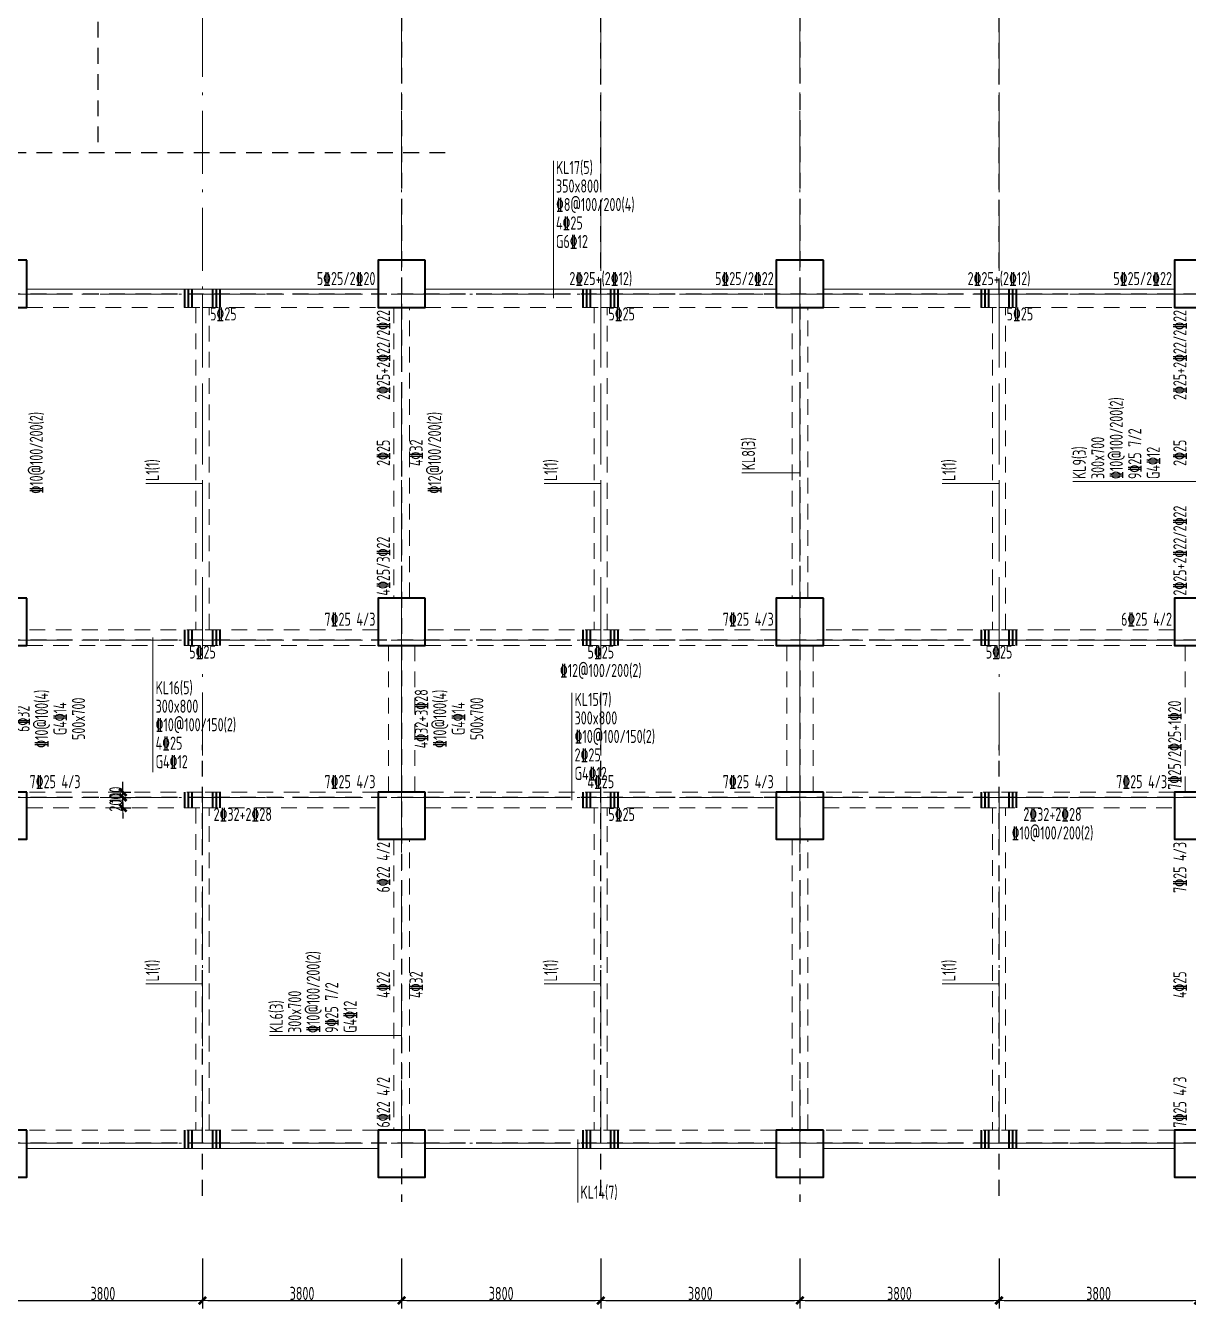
# Model space of a CAD drawing. Header units: millimetres. Extents: x 539196 to 807275, y 431843 to 1156631.
# Drawn here: x 686580 to 708768, y 785409 to 809885 of the extents above; entities that cross this region are included whole.
import ezdxf
from ezdxf.enums import TextEntityAlignment as Align

# ---------------------------------------------------------------- set-up
doc = ezdxf.new("R2010")
doc.units = ezdxf.units.MM
doc.header["$MEASUREMENT"] = 0
for name, pattern in [('DOTE', [2.42, 2, -0.2, 0.02, -0.2]), ('点划线', [1850, 1200, -300, 50, -300]), ('虚线', [500, 300, -200])]:
    doc.linetypes.add(name, pattern=pattern)
doc.layers.add('DOTE', color=1, linetype='DOTE')
for name, color, linetype, lineweight in [('尺寸标注-梁', 3, 'Continuous', 18), ('梁原位标注', 7, 'Continuous', 18), ('梁名称编号', 2, 'Continuous', 18), ('梁标注引线', 2, 'Continuous', 18), ('梁附加箍筋', 1, 'Continuous', 35), ('梁集中标注', 2, 'Continuous', 18), ('砼柱', 2, 'Continuous', 35), ('砼梁', 4, 'Continuous', 18), ('轴线', 9, '点划线', 18), ('轴线标注', 3, 'Continuous', 18)]:
    doc.layers.add(name, color=color, linetype=linetype, lineweight=lineweight)
doc.styles.add('样式 1_yjk_yjk_yjk_yjk_yjk_yjk_yjk_yjk_yjk', font='yjkeng.shx', dxfattribs={"width": 0.7, "bigfont": 'yjkchn.shx'})
doc.dimstyles.new('盈建科结构_yjk_yjk_yjk_yjk_yjk_yjk_yjk_yjk_yjk', dxfattribs={"dimscale": 100, "dimtxt": 2.5, "dimasz": 1, "dimexe": 1.5, "dimexo": 0.625, "dimgap": 0.1, "dimtad": 1, "dimdec": 0, "dimrnd": 1, "dimzin": 0, "dimdsep": 46, "dimtxsty": '样式 1_yjk_yjk_yjk_yjk_yjk_yjk_yjk_yjk_yjk', "dimblk": '_yjkbk', "dimblk1": 'ARCHTICK', "dimblk2": 'ARCHTICK', "dimcen": 0.09, "dimadec": 0, "dimazin": 0, "dimtfac": 1, "dimtdec": 4, "dimtix": 1, "dimtmove": 2, "dimatfit": 3, "dimfxl": 0, "dimtolj": 1, "dimtzin": 0, "dimarcsym": 0})

# ---------------------------------------------------------------- blocks, each defined once
blk = doc.blocks.new('_yjkbk')
blk.add_line((-1, 0), (1.5, 0))
blk.add_lwpolyline([(-0.7, -0.7, 0.5, 0.5, 0), (0.7, 0.7, 0.5, 0.5, 0)], format="xyseb")
blk = doc.blocks.new('*D259')
at = {"layer": 'Defpoints', "color": 0}
for p in [(688435, 795159), (688436, 795159), (688435, 794959)]:
    blk.add_point(p, dxfattribs=at)
at = {"layer": '尺寸标注-梁', "color": 0, "lineweight": -2}
for p, q in [((688436, 795259), (688436, 795359)), ((688435, 795159), (688586, 795159)), ((688436, 794959), (688436, 795159)), ((688435, 794959), (688586, 794959)), ((688436, 794859), (688436, 794759))]:
    blk.add_line(p, q, dxfattribs=at)
at = {"layer": '尺寸标注-梁', "color": 0, "lineweight": -2, "xscale": 100, "yscale": 100, "zscale": 100}
for p, rotation in [((688436, 795159), 270), ((688436, 794959), 90)]:
    blk.add_blockref('_yjkbk', p, dxfattribs=dict(at, rotation=rotation))
at = {"layer": '尺寸标注-梁', "color": 0, "insert": (688301, 795059), "char_height": 250, "attachment_point": 5, "rotation": 90, "style": '样式 1_yjk_yjk_yjk_yjk_yjk_yjk_yjk_yjk_yjk'}
blk.add_mtext('\\A1;200', dxfattribs=at)
blk = doc.blocks.new('_ARCHTICK')
at = {"color": 0, "linetype": 'ByBlock', "const_width": 0.15}
blk.add_lwpolyline([(-0.5, -0.5), (0.5, 0.5)], dxfattribs=at)
blk = doc.blocks.new('*D260')
at = {"layer": 'Defpoints', "color": 0}
for p in [(688435, 795259), (688436, 795259), (688435, 795159)]:
    blk.add_point(p, dxfattribs=at)
at = {"layer": '尺寸标注-梁', "color": 0, "lineweight": -2}
for p, q in [((688435, 795259), (688586, 795259)), ((688436, 795359), (688436, 795459)), ((688436, 795159), (688436, 795259)), ((688435, 795159), (688586, 795159)), ((688436, 795059), (688436, 794959))]:
    blk.add_line(p, q, dxfattribs=at)
at = {"layer": '尺寸标注-梁', "color": 0, "lineweight": -2, "xscale": 100, "yscale": 100, "zscale": 100}
for p, rotation in [((688436, 795259), 270), ((688436, 795159), 90)]:
    blk.add_blockref('_yjkbk', p, dxfattribs=dict(at, rotation=rotation))
at = {"layer": '尺寸标注-梁', "color": 0, "insert": (688301, 795209), "char_height": 250, "attachment_point": 5, "rotation": 90, "style": '样式 1_yjk_yjk_yjk_yjk_yjk_yjk_yjk_yjk_yjk'}
blk.add_mtext('\\A1;100', dxfattribs=at)
blk = doc.blocks.new('*D295')
at = {"layer": 'Defpoints', "color": 0}
for p in [(686155, 788559), (689955, 788559), (689955, 785559)]:
    blk.add_point(p, dxfattribs=at)
at = {"layer": '轴线标注', "color": 0, "lineweight": -2}
for p, q in [((686155, 786359), (686155, 785409)), ((689955, 786359), (689955, 785409)), ((686255, 785559), (689855, 785559))]:
    blk.add_line(p, q, dxfattribs=at)
at = {"layer": '轴线标注', "color": 0, "lineweight": -2, "xscale": 100, "yscale": 100, "zscale": 100, "rotation": 180}
blk.add_blockref('_yjkbk', (686155, 785559), dxfattribs=at)
at = {"layer": '轴线标注', "color": 0, "lineweight": -2, "xscale": 100, "yscale": 100, "zscale": 100}
blk.add_blockref('_yjkbk', (689955, 785559), dxfattribs=at)
at = {"layer": '轴线标注', "color": 0, "insert": (688055, 785694), "char_height": 250, "attachment_point": 5, "style": '样式 1_yjk_yjk_yjk_yjk_yjk_yjk_yjk_yjk_yjk'}
blk.add_mtext('\\A1;3800', dxfattribs=at)
blk = doc.blocks.new('*D297')
at = {"layer": 'Defpoints', "color": 0}
for p in [(689955, 788559), (693755, 788559), (693755, 785559)]:
    blk.add_point(p, dxfattribs=at)
at = {"layer": '轴线标注', "color": 0, "lineweight": -2}
for p, q in [((689955, 786359), (689955, 785409)), ((693755, 786359), (693755, 785409)), ((690055, 785559), (693655, 785559))]:
    blk.add_line(p, q, dxfattribs=at)
at = {"layer": '轴线标注', "color": 0, "lineweight": -2, "xscale": 100, "yscale": 100, "zscale": 100, "rotation": 180}
blk.add_blockref('_yjkbk', (689955, 785559), dxfattribs=at)
at = {"layer": '轴线标注', "color": 0, "lineweight": -2, "xscale": 100, "yscale": 100, "zscale": 100}
blk.add_blockref('_yjkbk', (693755, 785559), dxfattribs=at)
at = {"layer": '轴线标注', "color": 0, "insert": (691855, 785694), "char_height": 250, "attachment_point": 5, "style": '样式 1_yjk_yjk_yjk_yjk_yjk_yjk_yjk_yjk_yjk'}
blk.add_mtext('\\A1;3800', dxfattribs=at)
blk = doc.blocks.new('*D299')
at = {"layer": 'Defpoints', "color": 0}
for p in [(693755, 788559), (697555, 788559), (697555, 785559)]:
    blk.add_point(p, dxfattribs=at)
at = {"layer": '轴线标注', "color": 0, "lineweight": -2}
for p, q in [((693755, 786359), (693755, 785409)), ((697555, 786359), (697555, 785409)), ((693855, 785559), (697455, 785559))]:
    blk.add_line(p, q, dxfattribs=at)
at = {"layer": '轴线标注', "color": 0, "lineweight": -2, "xscale": 100, "yscale": 100, "zscale": 100, "rotation": 180}
blk.add_blockref('_yjkbk', (693755, 785559), dxfattribs=at)
at = {"layer": '轴线标注', "color": 0, "lineweight": -2, "xscale": 100, "yscale": 100, "zscale": 100}
blk.add_blockref('_yjkbk', (697555, 785559), dxfattribs=at)
at = {"layer": '轴线标注', "color": 0, "insert": (695655, 785694), "char_height": 250, "attachment_point": 5, "style": '样式 1_yjk_yjk_yjk_yjk_yjk_yjk_yjk_yjk_yjk'}
blk.add_mtext('\\A1;3800', dxfattribs=at)
blk = doc.blocks.new('*D301')
at = {"layer": 'Defpoints', "color": 0}
for p in [(697555, 788559), (701355, 788559), (701355, 785559)]:
    blk.add_point(p, dxfattribs=at)
at = {"layer": '轴线标注', "color": 0, "lineweight": -2}
for p, q in [((697555, 786359), (697555, 785409)), ((701355, 786359), (701355, 785409)), ((697655, 785559), (701255, 785559))]:
    blk.add_line(p, q, dxfattribs=at)
at = {"layer": '轴线标注', "color": 0, "lineweight": -2, "xscale": 100, "yscale": 100, "zscale": 100, "rotation": 180}
blk.add_blockref('_yjkbk', (697555, 785559), dxfattribs=at)
at = {"layer": '轴线标注', "color": 0, "lineweight": -2, "xscale": 100, "yscale": 100, "zscale": 100}
blk.add_blockref('_yjkbk', (701355, 785559), dxfattribs=at)
at = {"layer": '轴线标注', "color": 0, "insert": (699455, 785694), "char_height": 250, "attachment_point": 5, "style": '样式 1_yjk_yjk_yjk_yjk_yjk_yjk_yjk_yjk_yjk'}
blk.add_mtext('\\A1;3800', dxfattribs=at)
blk = doc.blocks.new('*D303')
at = {"layer": 'Defpoints', "color": 0}
for p in [(701355, 788559), (705155, 788559), (705155, 785559)]:
    blk.add_point(p, dxfattribs=at)
at = {"layer": '轴线标注', "color": 0, "lineweight": -2}
for p, q in [((701355, 786359), (701355, 785409)), ((705155, 786359), (705155, 785409)), ((701455, 785559), (705055, 785559))]:
    blk.add_line(p, q, dxfattribs=at)
at = {"layer": '轴线标注', "color": 0, "lineweight": -2, "xscale": 100, "yscale": 100, "zscale": 100, "rotation": 180}
blk.add_blockref('_yjkbk', (701355, 785559), dxfattribs=at)
at = {"layer": '轴线标注', "color": 0, "lineweight": -2, "xscale": 100, "yscale": 100, "zscale": 100}
blk.add_blockref('_yjkbk', (705155, 785559), dxfattribs=at)
at = {"layer": '轴线标注', "color": 0, "insert": (703255, 785694), "char_height": 250, "attachment_point": 5, "style": '样式 1_yjk_yjk_yjk_yjk_yjk_yjk_yjk_yjk_yjk'}
blk.add_mtext('\\A1;3800', dxfattribs=at)
blk = doc.blocks.new('*D305')
at = {"layer": 'Defpoints', "color": 0}
for p in [(705155, 788559), (708955, 788559), (708955, 785559)]:
    blk.add_point(p, dxfattribs=at)
at = {"layer": '轴线标注', "color": 0, "lineweight": -2}
for p, q in [((705155, 786359), (705155, 785409)), ((708955, 786359), (708955, 785409)), ((705255, 785559), (708855, 785559))]:
    blk.add_line(p, q, dxfattribs=at)
at = {"layer": '轴线标注', "color": 0, "lineweight": -2, "xscale": 100, "yscale": 100, "zscale": 100, "rotation": 180}
blk.add_blockref('_yjkbk', (705155, 785559), dxfattribs=at)
at = {"layer": '轴线标注', "color": 0, "lineweight": -2, "xscale": 100, "yscale": 100, "zscale": 100}
blk.add_blockref('_yjkbk', (708955, 785559), dxfattribs=at)
at = {"layer": '轴线标注', "color": 0, "insert": (707055, 785694), "char_height": 250, "attachment_point": 5, "style": '样式 1_yjk_yjk_yjk_yjk_yjk_yjk_yjk_yjk_yjk'}
blk.add_mtext('\\A1;3800', dxfattribs=at)
blk = doc.blocks.new('jzzw')
at = {"layer": 'DOTE', "color": 1, "linetype": '虚线'}
for p, q in [((928786, 890469), (928786, 834829)), ((932586, 852149), (932586, 890469)), ((936386, 890469), (936386, 834829)), ((940186, 852149), (940186, 890469)), ((922986, 857849), (922986, 854849)), ((929618, 854849), (920186, 854849)), ((952506, 852149), (912186, 852149)), ((952506, 845549), (911886, 845549)), ((952506, 845549), (911886, 845549)), ((924986, 834949), (924986, 843549)), ((932586, 834949), (932586, 843549)), ((940186, 834949), (940186, 843549)), ((952506, 842549), (911886, 842549)), ((952506, 842549), (911886, 842549)), ((952506, 835949), (912186, 835949)), ((952506, 835949), (912186, 835949)), ((952506, 835949), (912186, 835949)), ((952506, 835949), (912186, 835949))]:
    blk.add_line(p, q, dxfattribs=at)

msp = doc.modelspace()

# ---------------------------------------------------------------- linework, layer by layer
at = {"layer": '梁标注引线'}
for p, q in [((696650.6, 804684.2), (696650.6, 807302.7)), ((701355.4, 801351.1), (700247.9, 801351.1)), ((689955.4, 801148.6), (688872.9, 801148.6)), ((697555.4, 801148.6), (696472.9, 801148.6)), ((705155.4, 801148.6), (704072.9, 801148.6)), ((708955.4, 801184.2), (706561.9, 801184.2)), ((689010.2, 798209.2), (689010.2, 795640.7)), ((697005.4, 795109.2), (697005.4, 797152.7)), ((689955.4, 791598.6), (688872.9, 791598.6)), ((697555.4, 791598.6), (696472.9, 791598.6)), ((705155.4, 791598.6), (704072.9, 791598.6)), ((693755.4, 790615.5), (691236.9, 790615.5)), ((697118.4, 788634.2), (697118.4, 787426.7))]:
    msp.add_line(p, q, dxfattribs=at)
at = {"layer": '梁附加箍筋'}
for p, q in [((689620.4, 804509.2), (689620.4, 804859.2)), ((689690.4, 804509.2), (689690.4, 804859.2)), ((689760.4, 804509.2), (689760.4, 804859.2)), ((690150.4, 804509.2), (690150.4, 804859.2)), ((690220.4, 804509.2), (690220.4, 804859.2)), ((690290.4, 804509.2), (690290.4, 804859.2)), ((697220.4, 804509.2), (697220.4, 804859.2)), ((697290.4, 804509.2), (697290.4, 804859.2)), ((697360.4, 804509.2), (697360.4, 804859.2)), ((697750.4, 804509.2), (697750.4, 804859.2)), ((697820.4, 804509.2), (697820.4, 804859.2)), ((697890.4, 804509.2), (697890.4, 804859.2)), ((704820.4, 804509.2), (704820.4, 804859.2)), ((704890.4, 804509.2), (704890.4, 804859.2)), ((704960.4, 804509.2), (704960.4, 804859.2)), ((705350.4, 804509.2), (705350.4, 804859.2)), ((705420.4, 804509.2), (705420.4, 804859.2)), ((705490.4, 804509.2), (705490.4, 804859.2)), ((689620.4, 798059.2), (689620.4, 798359.2)), ((689690.4, 798059.2), (689690.4, 798359.2)), ((689760.4, 798059.2), (689760.4, 798359.2)), ((690150.4, 798059.2), (690150.4, 798359.2)), ((690220.4, 798059.2), (690220.4, 798359.2)), ((690290.4, 798059.2), (690290.4, 798359.2)), ((697220.4, 798059.2), (697220.4, 798359.2)), ((697290.4, 798059.2), (697290.4, 798359.2)), ((697360.4, 798059.2), (697360.4, 798359.2)), ((697750.4, 798059.2), (697750.4, 798359.2)), ((697820.4, 798059.2), (697820.4, 798359.2)), ((697890.4, 798059.2), (697890.4, 798359.2)), ((704820.4, 798059.2), (704820.4, 798359.2)), ((704890.4, 798059.2), (704890.4, 798359.2)), ((704960.4, 798059.2), (704960.4, 798359.2)), ((705350.4, 798059.2), (705350.4, 798359.2)), ((705420.4, 798059.2), (705420.4, 798359.2)), ((705490.4, 798059.2), (705490.4, 798359.2)), ((689620.4, 794959.2), (689620.4, 795259.2)), ((689690.4, 794959.2), (689690.4, 795259.2)), ((689760.4, 794959.2), (689760.4, 795259.2)), ((690150.4, 794959.2), (690150.4, 795259.2)), ((690220.4, 794959.2), (690220.4, 795259.2)), ((690290.4, 794959.2), (690290.4, 795259.2)), ((697220.4, 794959.2), (697220.4, 795259.2)), ((697290.4, 794959.2), (697290.4, 795259.2)), ((697360.4, 794959.2), (697360.4, 795259.2)), ((697750.4, 794959.2), (697750.4, 795259.2)), ((697820.4, 794959.2), (697820.4, 795259.2)), ((697890.4, 794959.2), (697890.4, 795259.2)), ((704820.4, 794959.2), (704820.4, 795259.2)), ((704890.4, 794959.2), (704890.4, 795259.2)), ((704960.4, 794959.2), (704960.4, 795259.2)), ((705350.4, 794959.2), (705350.4, 795259.2)), ((705420.4, 794959.2), (705420.4, 795259.2)), ((705490.4, 794959.2), (705490.4, 795259.2)), ((689620.4, 788459.2), (689620.4, 788809.2)), ((689690.4, 788459.2), (689690.4, 788809.2)), ((689760.4, 788459.2), (689760.4, 788809.2)), ((690150.4, 788459.2), (690150.4, 788809.2)), ((690220.4, 788459.2), (690220.4, 788809.2)), ((690290.4, 788459.2), (690290.4, 788809.2)), ((697220.4, 788459.2), (697220.4, 788809.2)), ((697290.4, 788459.2), (697290.4, 788809.2)), ((697360.4, 788459.2), (697360.4, 788809.2)), ((697750.4, 788459.2), (697750.4, 788809.2)), ((697820.4, 788459.2), (697820.4, 788809.2)), ((697890.4, 788459.2), (697890.4, 788809.2)), ((704820.4, 788459.2), (704820.4, 788809.2)), ((704890.4, 788459.2), (704890.4, 788809.2)), ((704960.4, 788459.2), (704960.4, 788809.2)), ((705350.4, 788459.2), (705350.4, 788809.2)), ((705420.4, 788459.2), (705420.4, 788809.2)), ((705490.4, 788459.2), (705490.4, 788809.2))]:
    msp.add_line(p, q, dxfattribs=at)
at = {"layer": '砼柱'}
for points in [[(686605.4, 805409.2), (685705.4, 805409.2), (685705.4, 804509.2), (686605.4, 804509.2)], [(694205.4, 805409.2), (693305.4, 805409.2), (693305.4, 804509.2), (694205.4, 804509.2)], [(701805.4, 805409.2), (700905.4, 805409.2), (700905.4, 804509.2), (701805.4, 804509.2)], [(709405.4, 805409.2), (708505.4, 805409.2), (708505.4, 804509.2), (709405.4, 804509.2)], [(686605.4, 798959.2), (685705.4, 798959.2), (685705.4, 798059.2), (686605.4, 798059.2)], [(694205.4, 798959.2), (693305.4, 798959.2), (693305.4, 798059.2), (694205.4, 798059.2)], [(701805.4, 798959.2), (700905.4, 798959.2), (700905.4, 798059.2), (701805.4, 798059.2)], [(709405.4, 798959.2), (708505.4, 798959.2), (708505.4, 798059.2), (709405.4, 798059.2)], [(686605.4, 795259.2), (685705.4, 795259.2), (685705.4, 794359.2), (686605.4, 794359.2)], [(694205.4, 795259.2), (693305.4, 795259.2), (693305.4, 794359.2), (694205.4, 794359.2)], [(701805.4, 795259.2), (700905.4, 795259.2), (700905.4, 794359.2), (701805.4, 794359.2)], [(709405.4, 795259.2), (708505.4, 795259.2), (708505.4, 794359.2), (709405.4, 794359.2)], [(686605.4, 788809.2), (685705.4, 788809.2), (685705.4, 787909.2), (686605.4, 787909.2)], [(694205.4, 788809.2), (693305.4, 788809.2), (693305.4, 787909.2), (694205.4, 787909.2)], [(701805.4, 788809.2), (700905.4, 788809.2), (700905.4, 787909.2), (701805.4, 787909.2)], [(709405.4, 788809.2), (708505.4, 788809.2), (708505.4, 787909.2), (709405.4, 787909.2)]]:
    msp.add_lwpolyline(points, close=True, dxfattribs=at)
at = {"layer": '砼梁'}
for p, q in [((689955.4, 804859.2), (686605.4, 804859.2)), ((693305.4, 804859.2), (689955.4, 804859.2)), ((697555.4, 804859.2), (694205.4, 804859.2)), ((700905.4, 804859.2), (697555.4, 804859.2)), ((705155.4, 804859.2), (701805.4, 804859.2)), ((708505.4, 804859.2), (705155.4, 804859.2)), ((686605.4, 788459.2), (689955.4, 788459.2)), ((689955.4, 788459.2), (693305.4, 788459.2)), ((694205.4, 788459.2), (697555.4, 788459.2)), ((697555.4, 788459.2), (700905.4, 788459.2)), ((701805.4, 788459.2), (705155.4, 788459.2)), ((705155.4, 788459.2), (708505.4, 788459.2))]:
    msp.add_line(p, q, dxfattribs=at)
at = {"layer": '砼梁', "linetype": '虚线'}
for p, q in [((686605.4, 804509.2), (689955.4, 804509.2)), ((689830.4, 804509.2), (689830.4, 798359.2)), ((689955.5, 804509.2), (693305.4, 804509.2)), ((690080.4, 798359.2), (690080.4, 804509.2)), ((693605.4, 804509.2), (693605.4, 798959.2)), ((693905.4, 798959.2), (693905.4, 804509.2)), ((694205.4, 804509.2), (697555.4, 804509.2)), ((697430.4, 804509.2), (697430.4, 798359.2)), ((697555.5, 804509.2), (700905.4, 804509.2)), ((697680.4, 798359.2), (697680.4, 804509.2)), ((701205.4, 804509.2), (701205.4, 798959.2)), ((701505.4, 798959.2), (701505.4, 804509.2)), ((701805.4, 804509.2), (705155.4, 804509.2)), ((705030.4, 804509.2), (705030.4, 798359.2)), ((705155.5, 804509.2), (708505.4, 804509.2)), ((705280.4, 798359.2), (705280.4, 804509.2)), ((689955.4, 798359.2), (686605.4, 798359.2)), ((693305.4, 798359.2), (689955.5, 798359.2)), ((697555.4, 798359.2), (694205.4, 798359.2)), ((700905.4, 798359.2), (697555.5, 798359.2)), ((705155.4, 798359.2), (701805.4, 798359.2)), ((708505.4, 798359.2), (705155.5, 798359.2)), ((686605.4, 798059.2), (689955.4, 798059.2)), ((689955.4, 798059.2), (693305.4, 798059.2)), ((693505.4, 798059.2), (693505.4, 795259.2)), ((694005.4, 795259.2), (694005.4, 798059.2)), ((694205.4, 798059.2), (697555.4, 798059.2)), ((697555.4, 798059.2), (700905.4, 798059.2)), ((701105.4, 798059.2), (701105.4, 795259.2)), ((701605.4, 795259.2), (701605.4, 798059.2)), ((701805.4, 798059.2), (705155.4, 798059.2)), ((705155.4, 798059.2), (708505.4, 798059.2)), ((708705.4, 798059.2), (708705.4, 795259.2)), ((689955.4, 795259.2), (686605.4, 795259.2)), ((693305.4, 795259.2), (689955.4, 795259.2)), ((697555.4, 795259.2), (694205.4, 795259.2)), ((700905.4, 795259.2), (697555.4, 795259.2)), ((705155.4, 795259.2), (701805.4, 795259.2)), ((708505.4, 795259.2), (705155.4, 795259.2)), ((686605.4, 794959.2), (689955.4, 794959.2)), ((689830.4, 794959.2), (689830.4, 788809.2)), ((689955.5, 794959.2), (693305.4, 794959.2)), ((690080.4, 788809.2), (690080.4, 794959.2)), ((694205.4, 794959.2), (697555.4, 794959.2)), ((697430.4, 794959.2), (697430.4, 788809.2)), ((697555.5, 794959.2), (700905.4, 794959.2)), ((697680.4, 788809.2), (697680.4, 794959.2)), ((701805.4, 794959.2), (705155.4, 794959.2)), ((705030.4, 794959.2), (705030.4, 788809.2)), ((705155.5, 794959.2), (708505.4, 794959.2)), ((705280.4, 788809.2), (705280.4, 794959.2)), ((693605.4, 794359.2), (693605.4, 788809.2)), ((693905.4, 788809.2), (693905.4, 794359.2)), ((701205.4, 794359.2), (701205.4, 788809.2)), ((701505.4, 788809.2), (701505.4, 794359.2)), ((689955.4, 788809.2), (686605.4, 788809.2)), ((693305.4, 788809.2), (689955.5, 788809.2)), ((697555.4, 788809.2), (694205.4, 788809.2)), ((700905.4, 788809.2), (697555.5, 788809.2)), ((705155.4, 788809.2), (701805.4, 788809.2)), ((708505.4, 788809.2), (705155.5, 788809.2))]:
    msp.add_line(p, q, dxfattribs=at)
at = {"layer": '轴线'}
for p, q in [((689955.4, 788559.2), (689955.4, 841959.2)), ((693755.4, 788559.2), (693755.4, 841959.2)), ((697555.4, 788559.2), (697555.4, 841959.2)), ((701355.4, 788559.2), (701355.4, 841959.2)), ((705155.4, 788559.2), (705155.4, 841959.2)), ((678755.4, 804759.2), (716355.4, 804759.2)), ((686155.4, 804759.2), (689955.4, 804759.2)), ((689955.4, 798159.2), (689955.4, 804759.2)), ((689955.4, 804759.2), (693755.4, 804759.2)), ((693755.4, 798159.2), (693755.4, 804759.2)), ((693755.4, 804759.2), (697555.4, 804759.2)), ((697555.4, 798159.2), (697555.4, 804759.2)), ((697555.4, 804759.2), (701355.4, 804759.2)), ((701355.4, 798159.2), (701355.4, 804759.2)), ((701355.4, 804759.2), (705155.4, 804759.2)), ((705155.4, 798159.2), (705155.4, 804759.2)), ((705155.4, 804759.2), (708955.4, 804759.2)), ((678755.4, 798159.2), (716355.4, 798159.2)), ((686155.4, 798159.2), (689955.4, 798159.2)), ((689955.4, 798159.2), (693755.4, 798159.2)), ((693755.4, 795159.2), (693755.4, 798159.2)), ((693755.4, 798159.2), (697555.4, 798159.2)), ((697555.4, 798159.2), (701355.4, 798159.2)), ((701355.4, 795159.2), (701355.4, 798159.2)), ((701355.4, 798159.2), (705155.4, 798159.2)), ((705155.4, 798159.2), (708955.4, 798159.2)), ((678755.4, 795159.2), (716355.4, 795159.2)), ((686155.4, 795159.2), (689955.4, 795159.2)), ((689955.4, 788559.2), (689955.4, 795159.2)), ((689955.4, 795159.2), (693755.4, 795159.2)), ((693755.4, 788559.2), (693755.4, 795159.2)), ((693755.4, 795159.2), (697555.4, 795159.2)), ((697555.4, 788559.2), (697555.4, 795159.2)), ((697555.4, 795159.2), (701355.4, 795159.2)), ((701355.4, 788559.2), (701355.4, 795159.2)), ((701355.4, 795159.2), (705155.4, 795159.2)), ((705155.4, 788559.2), (705155.4, 795159.2)), ((705155.4, 795159.2), (708955.4, 795159.2)), ((678755.4, 788559.2), (716355.4, 788559.2)), ((686155.4, 788559.2), (689955.4, 788559.2)), ((689955.4, 788559.2), (693755.4, 788559.2)), ((693755.4, 788559.2), (697555.4, 788559.2)), ((697555.4, 788559.2), (701355.4, 788559.2)), ((701355.4, 788559.2), (705155.4, 788559.2)), ((705155.4, 788559.2), (708955.4, 788559.2))]:
    msp.add_line(p, q, dxfattribs=at)

# ---------------------------------------------------------------- block references
msp.add_blockref('jzzw', (-235030.4, -47389.7))

# ---------------------------------------------------------------- texts
at = {"layer": '梁原位标注', "linetype": 'Continuous', "style": '样式 1_yjk_yjk_yjk_yjk_yjk_yjk_yjk_yjk_yjk', "width": 0.7}
for s, p in [('5\x8425/2\x8420', (693255.4, 804859.2)), ('5\x8425/2\x8422', (700855.4, 804859.2)), ('5\x8425/2\x8422', (708455.4, 804859.2)), ('7\x8425 4/3', (693255.4, 798359.2)), ('7\x8425 4/3', (700855.4, 798359.2)), ('6\x8425 4/2', (708455.4, 798359.2)), ('7\x8425 4/3', (693255.4, 795259.2)), ('7\x8425 4/3', (700855.4, 795259.2)), ('7\x8425 4/3', (708362.9, 795259.2))]:
    msp.add_text(s, height=250, dxfattribs=at).set_placement(p, align=Align.BOTTOM_RIGHT)
for s, p in [('2\x8425+(2\x8412)', (697555.4, 804859.2)), ('2\x8425+(2\x8412)', (705155.4, 804859.2)), ('4\x8425', (697555.4, 795259.2))]:
    msp.add_text(s, height=250, dxfattribs=at).set_placement(p, align=Align.BOTTOM_CENTER)
for s, p in [('5\x8425', (690352.9, 804509.2)), ('5\x8425', (697952.9, 804509.2)), ('5\x8425', (705552.9, 804509.2)), ('5\x8425', (689955.4, 798059.2)), ('5\x8425', (697555.4, 798059.2)), ('5\x8425', (705155.4, 798059.2)), ('\x8412@100/200(2)', (697555.4, 797706.5)), ('2\x8432+2\x8428', (690723.1, 794959.2)), ('5\x8425', (697952.9, 794959.2)), ('2\x8432+2\x8428', (706175.5, 794959.2)), ('\x8410@100/200(2)', (706175.5, 794606.5))]:
    msp.add_text(s, height=250, dxfattribs=at).set_placement(p, align=Align.TOP_CENTER)
for s, p in [('2\x8425+2\x8422/2\x8422', (693605.4, 804459.2)), ('2\x8425+2\x8422/2\x8422', (708805.4, 804459.2)), ('6\x8422 4/2', (693605.4, 794309.2)), ('7\x8425 4/3', (708805.4, 794309.2))]:
    msp.add_text(s, height=250, rotation=90, dxfattribs=at).set_placement(p, align=Align.BOTTOM_RIGHT)
for s, p in [('\x8410@100/200(2)', (686658.2, 801734.2)), ('\x8412@100/200(2)', (694258.2, 801734.2)), ('4\x8432', (693905.4, 801734.2)), ('\x8410@100(4)', (686758.2, 796659.2)), ('4\x8432+3\x8428', (694005.4, 796659.2)), ('\x8410@100(4)', (694358.2, 796659.2)), ('G4\x8414', (687110.9, 796659.2)), ('500x700', (687463.7, 796659.2)), ('G4\x8414', (694710.9, 796659.2)), ('500x700', (695063.7, 796659.2)), ('6\x8432', (686405.4, 796659.2)), ('4\x8432', (693905.4, 791584.2))]:
    msp.add_text(s, height=250, rotation=90, dxfattribs=at).set_placement(p, align=Align.TOP_CENTER)
for s, p in [('2\x8425', (693605.4, 801734.2)), ('2\x8425', (708805.4, 801734.2)), ('4\x8422', (693605.4, 791584.2)), ('4\x8425', (708805.4, 791584.2))]:
    msp.add_text(s, height=250, rotation=90, dxfattribs=at).set_placement(p, align=Align.BOTTOM_CENTER)
for s, p in [('2\x8425+2\x8422/2\x8422', (708805.4, 799009.2)), ('4\x8425/3\x8422', (693605.4, 799009.2)), ('7\x8425/2\x8425+1\x8420', (708705.4, 795309.2)), ('6\x8422 4/2', (693605.4, 788859.2)), ('7\x8425 4/3', (708805.4, 788859.2))]:
    msp.add_text(s, height=250, rotation=90, dxfattribs=at).set_placement(p, align=Align.BOTTOM_LEFT)
msp.add_text('7\x8425 4/3', height=250, dxfattribs=at).set_placement((686655.4, 795259.2), align=Align.BOTTOM_LEFT)
at = {"layer": '梁名称编号', "linetype": 'Continuous', "style": '样式 1_yjk_yjk_yjk_yjk_yjk_yjk_yjk_yjk_yjk', "width": 0.7}
for s, p in [('KL17(5)', (696700.6, 807302.7)), ('KL15(7)', (697055.4, 797152.7))]:
    msp.add_text(s, height=250, dxfattribs=at).set_placement(p, align=Align.TOP_LEFT)
for s, p in [('KL8(3)', (700247.9, 801401.1)), ('KL9(3)', (706561.9, 801234.2)), ('L1(1)', (688872.9, 801198.6)), ('L1(1)', (696472.9, 801198.6)), ('L1(1)', (704072.9, 801198.6)), ('L1(1)', (688872.9, 791648.6)), ('L1(1)', (696472.9, 791648.6)), ('L1(1)', (704072.9, 791648.6)), ('KL6(3)', (691236.9, 790665.5))]:
    msp.add_text(s, height=250, rotation=90, dxfattribs=at).set_placement(p, align=Align.TOP_LEFT)
for s, p in [('KL16(5)', (689060.2, 797051.7)), ('KL14(7)', (697168.4, 787426.7))]:
    msp.add_text(s, height=250, dxfattribs=at).set_placement(p, align=Align.BOTTOM_LEFT)
at = {"layer": '梁集中标注', "linetype": 'Continuous', "style": '样式 1_yjk_yjk_yjk_yjk_yjk_yjk_yjk_yjk_yjk', "width": 0.7}
for s, p in [('350x800', (696700.6, 806950)), ('\x848@100/200(4)', (696700.6, 806597.2)), ('4\x8425', (696700.6, 806244.5)), ('G6\x8412', (696700.6, 805891.7)), ('300x800', (697055.4, 796800)), ('\x8410@100/150(2)', (697055.4, 796447.2)), ('2\x8425', (697055.4, 796094.5)), ('G4\x8412', (697055.4, 795741.7))]:
    msp.add_text(s, height=250, dxfattribs=at).set_placement(p, align=Align.TOP_LEFT)
for s, p in [('\x8410@100/200(2)', (707267.4, 801234.2)), ('9\x8425 7/2', (707620.2, 801234.2)), ('300x700', (706914.7, 801234.2)), ('G4\x8412', (707972.9, 801234.2)), ('\x8410@100/200(2)', (691942.4, 790665.5)), ('9\x8425 7/2', (692295.2, 790665.5)), ('300x700', (691589.7, 790665.5)), ('G4\x8412', (692647.9, 790665.5))]:
    msp.add_text(s, height=250, rotation=90, dxfattribs=at).set_placement(p, align=Align.TOP_LEFT)
for s, p in [('300x800', (689060.2, 796699)), ('\x8410@100/150(2)', (689060.2, 796346.2)), ('4\x8425', (689060.2, 795993.5)), ('G4\x8412', (689060.2, 795640.7))]:
    msp.add_text(s, height=250, dxfattribs=at).set_placement(p, align=Align.BOTTOM_LEFT)

# ---------------------------------------------------------------- dimensions: what is measured, and where the dimension line sits
at = {"layer": '尺寸标注-梁'}
for p1, p2, picture, middle in [((688435.4, 795159.2), (688435.4, 795259.2), '*D260', (688301.4, 795209.2)), ((688435.4, 794959.2), (688435.4, 795159.2), '*D259', (688301.4, 795059.2))]:
    dim = msp.add_aligned_dim(p1=p1, p2=p2, distance=-1, dimstyle='盈建科结构_yjk_yjk_yjk_yjk_yjk_yjk_yjk_yjk_yjk', override={"dimscale": 100, "dimtxt": 2.5, "dimasz": 1, "dimexe": 1.5, "dimexo": 0, "dimgap": 0.1, "dimtad": 1, "dimlfac": 1, "dimrnd": 5, "dimdle": 0, "dimfxlon": 0}, dxfattribs=at)
    dim.commit()
    dim.dimension.update_dxf_attribs({"geometry": picture, "text_midpoint": middle})
at = {"layer": '轴线标注'}
for p1, p2, picture, middle in [((686155.4, 788559.2), (689955.4, 788559.2), '*D295', (688055.4, 785694.2)), ((689955.4, 788559.2), (693755.4, 788559.2), '*D297', (691855.4, 785694.2)), ((693755.4, 788559.2), (697555.4, 788559.2), '*D299', (695655.4, 785694.2)), ((697555.4, 788559.2), (701355.4, 788559.2), '*D301', (699455.4, 785694.2)), ((701355.4, 788559.2), (705155.4, 788559.2), '*D303', (703255.4, 785694.2)), ((705155.4, 788559.2), (708955.4, 788559.2), '*D305', (707055.4, 785694.2))]:
    dim = msp.add_aligned_dim(p1=p1, p2=p2, distance=-3000, dimstyle='盈建科结构_yjk_yjk_yjk_yjk_yjk_yjk_yjk_yjk_yjk', override={"dimscale": 100, "dimtxt": 2.5, "dimasz": 1, "dimexe": 1.5, "dimexo": 22, "dimgap": 0.1, "dimtad": 1, "dimlfac": 1, "dimrnd": 5, "dimdle": 0, "dimfxlon": 0}, dxfattribs=at)
    dim.commit()
    dim.dimension.update_dxf_attribs({"geometry": picture, "text_midpoint": middle})

doc.saveas('drawing.dxf')
